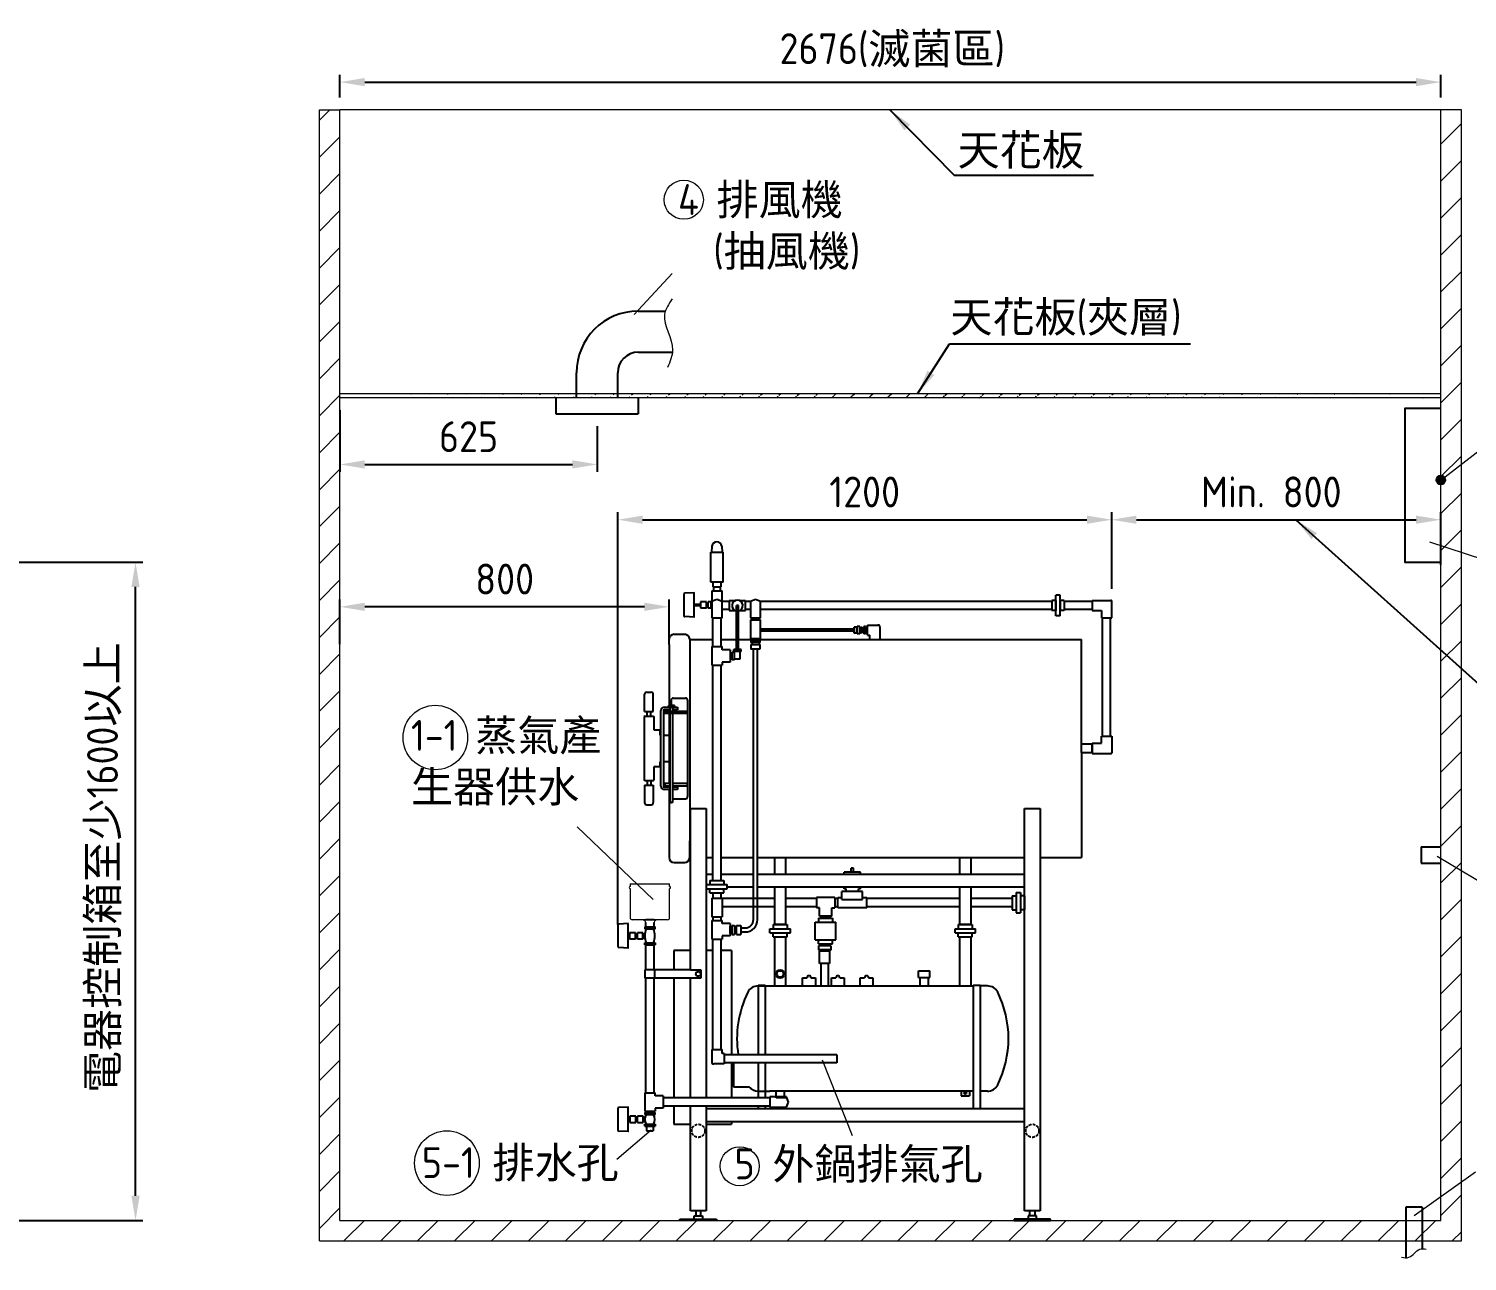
# Model space of a CAD drawing. Header units: millimetres. Extents: x 14206 to 25926, y 53 to 8293.
# Drawn here: x 20424 to 23921, y 2027 to 5023 of the extents above; entities that cross this region are included whole.
import ezdxf

# ---------------------------------------------------------------- set-up
doc = ezdxf.new("R2010")
doc.units = ezdxf.units.MM
doc.linetypes.add('DASHED2', pattern=[9.525, 6.35, -3.175])
doc.linetypes.add('HIDDEN', pattern=[9.525, 6.35, -3.175])
doc.layers.get('0').update_dxf_attribs({"lineweight": 25})
for name, color, linetype, lineweight in [('D', 3, 'Continuous', 13), ('H', 2, 'HIDDEN', 15), ('S', 4, 'Continuous', 15)]:
    doc.layers.add(name, color=color, linetype=linetype, lineweight=lineweight)
doc.styles.get("Standard").update_dxf_attribs({"font": 'KAIU.TTF'})
doc.styles.add('STU25', font='isocp2.shx')
doc.dimstyles.new('STU25', dxfattribs={"dimscale": 30, "dimtxt": 2.5, "dimasz": 2, "dimexe": 0.6, "dimexo": 1, "dimgap": 1, "dimtad": 1, "dimdsep": 46, "dimtxsty": 'STU25', "dimcen": 2, "dimazin": 2, "dimtfac": 1, "dimtmove": 0, "dimatfit": 3, "dimfxl": 0, "dimtolj": 1, "dimtzin": 0, "dimarcsym": 0})
doc.dimstyles.new('STU25$7', dxfattribs={"dimscale": 30, "dimtxt": 2.5, "dimasz": 2, "dimexe": 1.25, "dimexo": 0.625, "dimgap": 1, "dimtad": 0, "dimdec": 4, "dimdsep": 46, "dimtxsty": 'STU25', "dimcen": 2.5, "dimazin": 2, "dimtfac": 1, "dimtdec": 4, "dimtmove": 0, "dimatfit": 3, "dimfxl": 0, "dimtolj": 1, "dimtzin": 0, "dimarcsym": 0})

# ---------------------------------------------------------------- blocks, each defined once
blk = doc.blocks.new('*D1')
at = {"layer": 'D', "color": 0, "linetype": 'Continuous', "lineweight": -2}
for p, q in [((21856.5, 2845.7), (21856.5, 3847.8)), ((23056.5, 3661.7), (23056.5, 3847.8)), ((21916.5, 3829.8), (22996.5, 3829.8))]:
    blk.add_line(p, q, dxfattribs=at)
at = {"layer": 'D', "color": 0}
for points in [[(21916.5, 3839.8), (21916.5, 3819.8), (21856.5, 3829.8)], [(22996.5, 3819.8), (22996.5, 3839.8), (23056.5, 3829.8)]]:
    blk.add_solid(points, dxfattribs=at)
at = {"layer": 'Defpoints', "color": 0}
for p in [(23056.5, 3829.8), (23056.5, 3631.7), (21856.5, 2815.7)]:
    blk.add_point(p, dxfattribs=at)
at = {"layer": 'D', "color": 0, "insert": (22456.2, 3897.3), "char_height": 75, "attachment_point": 5, "style": 'STU25'}
blk.add_mtext('\\A1;{\\Fisocp2.shx;1200}', dxfattribs=at)
blk = doc.blocks.new('*D5')
at = {"layer": 'D', "color": 0, "linetype": 'Continuous', "lineweight": -2}
for p, q in [((21180.8, 4096.2), (21180.8, 3946.2)), ((21805.8, 4057.1), (21805.8, 3946.2)), ((21240.8, 3964.2), (21745.8, 3964.2))]:
    blk.add_line(p, q, dxfattribs=at)
at = {"layer": 'D', "color": 0}
for points in [[(21240.8, 3974.2), (21240.8, 3954.2), (21180.8, 3964.2)], [(21745.8, 3954.2), (21745.8, 3974.2), (21805.8, 3964.2)]]:
    blk.add_solid(points, dxfattribs=at)
at = {"layer": 'Defpoints', "color": 0}
for p in [(21180.8, 4126.2), (21805.8, 4087.1), (21805.8, 3964.2)]:
    blk.add_point(p, dxfattribs=at)
at = {"layer": 'D', "color": 0, "insert": (21493.3, 4031.7), "char_height": 75, "attachment_point": 5, "style": 'STU25'}
blk.add_mtext('\\A1;625', dxfattribs=at)
blk = doc.blocks.new('*D9')
at = {"layer": 'D', "color": 0, "lineweight": -2}
for p, q in [((20056.2, 3726.2), (20701.8, 3726.2)), ((20683.8, 2186.2), (20683.8, 3666.2)), ((20386, 2126.2), (20701.8, 2126.2))]:
    blk.add_line(p, q, dxfattribs=at)
at = {"layer": 'D', "color": 0}
for points in [[(20693.8, 3666.2), (20673.8, 3666.2), (20683.8, 3726.2)], [(20673.8, 2186.2), (20693.8, 2186.2), (20683.8, 2126.2)]]:
    blk.add_solid(points, dxfattribs=at)
at = {"layer": 'Defpoints', "color": 0}
for p in [(20026.2, 3726.2), (20683.8, 3726.2), (20356, 2126.2)]:
    blk.add_point(p, dxfattribs=at)
at = {"layer": 'D', "color": 0, "insert": (20607.8, 2983.8), "char_height": 75, "attachment_point": 5, "rotation": 90, "style": 'STU25'}
blk.add_mtext('\\A1;{\\f標楷體|b0|i0|c136|p65;電器控制箱至少}1600{\\f標楷體|b0|i0|c136|p65;以上}', dxfattribs=at)
blk = doc.blocks.new('*D13')
at = {"layer": 'D', "color": 0, "lineweight": -2}
for p, q in [((23056.5, 3661.7), (23056.5, 3847.8)), ((23856.5, 3719.7), (23856.5, 3847.8)), ((23116.5, 3829.8), (23796.5, 3829.8))]:
    blk.add_line(p, q, dxfattribs=at)
at = {"layer": 'D', "color": 0}
for points in [[(23116.5, 3839.8), (23116.5, 3819.8), (23056.5, 3829.8)], [(23796.5, 3819.8), (23796.5, 3839.8), (23856.5, 3829.8)]]:
    blk.add_solid(points, dxfattribs=at)
at = {"layer": 'Defpoints', "color": 0}
for p in [(23856.5, 3829.8), (23856.5, 3689.7), (23056.5, 3631.7)]:
    blk.add_point(p, dxfattribs=at)
at = {"layer": 'D', "color": 0, "insert": (23444.4, 3897.3), "char_height": 75, "attachment_point": 5, "style": 'STU25'}
blk.add_mtext('\\A1;{\\Fisocp2.shx;Min. 800}', dxfattribs=at)
blk = doc.blocks.new('*D14')
at = {"layer": 'D', "color": 0, "lineweight": -2}
for p, q in [((21180.8, 4856.2), (21180.8, 4911.7)), ((23856.5, 4856.2), (23856.5, 4911.7)), ((21240.8, 4893.7), (23796.5, 4893.7))]:
    blk.add_line(p, q, dxfattribs=at)
at = {"layer": 'D', "color": 0}
for points in [[(21240.8, 4903.7), (21240.8, 4883.7), (21180.8, 4893.7)], [(23796.5, 4883.7), (23796.5, 4903.7), (23856.5, 4893.7)]]:
    blk.add_solid(points, dxfattribs=at)
at = {"layer": 'Defpoints', "color": 0}
for p in [(23856.5, 4893.7), (21180.8, 4826.2), (23856.5, 4826.2)]:
    blk.add_point(p, dxfattribs=at)
at = {"layer": 'D', "color": 0, "insert": (22523.1, 4970.9), "char_height": 75, "attachment_point": 5, "style": 'STU25'}
blk.add_mtext('\\A1;2676({\\f標楷體|b0|i0|c136|p65;滅菌區})', dxfattribs=at)
blk = doc.blocks.new('*D16')
at = {"layer": 'D', "color": 0, "lineweight": -2}
for p, q in [((21180.8, 3527.3), (21180.8, 3636)), ((21920.8, 3618), (21240.8, 3618)), ((21980.8, 3527.3), (21980.8, 3636))]:
    blk.add_line(p, q, dxfattribs=at)
at = {"layer": 'D', "color": 0}
for points in [[(21240.8, 3628), (21240.8, 3608), (21180.8, 3618)], [(21920.8, 3608), (21920.8, 3628), (21980.8, 3618)]]:
    blk.add_solid(points, dxfattribs=at)
at = {"layer": 'Defpoints', "color": 0}
for p in [(21180.8, 3618), (21180.8, 3497.3), (21980.8, 3497.3)]:
    blk.add_point(p, dxfattribs=at)
at = {"layer": 'D', "color": 0, "insert": (21581.1, 3685.5), "char_height": 75, "attachment_point": 5, "style": 'STU25'}
blk.add_mtext('\\A1;800', dxfattribs=at)

msp = doc.modelspace()

# ---------------------------------------------------------------- hatches: boundary and pattern name
msp.add_hatch(color=256).paths.add_polyline_path([(23867.275, 3926.199, 1), (23845.753, 3926.199, 1)])
at = {"layer": 'H', "linetype": 'HIDDEN', "ltscale": 5}
h = msp.add_hatch(dxfattribs=at)
h.set_pattern_fill('ANSI31', color=256, scale=20, style=0)
h.set_pattern_definition([(45, (255475.06, 22182.165), (-44.90128, 44.90128), [])])
h.paths.add_polyline_path([(21130.764, 2076.199), (21130.764, 4826.199), (21180.764, 4826.199), (21180.764, 2126.199), (23856.514, 2126.199), (23856.514, 4826.199), (23906.514, 4826.199), (23906.514, 2076.199)])
at = {"layer": 'H'}
h = msp.add_hatch(dxfattribs=at)
h.set_pattern_fill('ANSI31', color=256, scale=10, style=0)
h.set_pattern_definition([(45, (255194.244, 21642.49), (-22.4506403, 22.4506403), [])])
edge = h.paths.add_edge_path()
edge.add_line((23856.514, 4136.199), (21181.514, 4136.199))
edge.add_line((23856.514, 4126.199), (21181.514, 4126.199))

# ---------------------------------------------------------------- linework, layer by layer
at = {"linetype": 'Continuous'}
for p, q in [((21905.764, 4336.948), (21971.684, 4336.948)), ((21905.764, 4236.948), (21989.059, 4236.948)), ((21755.764, 4126.199), (21755.764, 4186.948)), ((21855.764, 4126.199), (21855.764, 4186.948)), ((21705.764, 4126.199), (21705.764, 4087.056)), ((21905.764, 4126.199), (21905.764, 4087.056)), ((21705.764, 4087.056), (21905.764, 4087.056)), ((22084.999, 3765.082), (22084.106, 3751.199)), ((22108.71, 3765.082), (22109.603, 3751.199)), ((22086.855, 3678.117), (22086.855, 3666.759)), ((22106.855, 3678.117), (22106.855, 3666.759)), ((22084.355, 3656.759), (22084.355, 3591.199)), ((22086.855, 3666.759), (22106.855, 3666.759)), ((22088.855, 3666.759), (22088.855, 3656.759)), ((22104.855, 3666.759), (22104.855, 3656.759)), ((22104.855, 3666.759), (22104.855, 3656.759)), ((22109.355, 3591.199), (22109.355, 3656.759)), ((22920.962, 3596.199), (22920.962, 3646.199)), ((22930.962, 3646.199), (22920.962, 3646.199)), ((22930.962, 3596.199), (22930.962, 3646.199)), ((22041.9, 3624.209), (22057.197, 3624.209)), ((22041.9, 3621.209), (22057.197, 3621.209)), ((22071.616, 3630.209), (22057.197, 3630.209)), ((22057.197, 3630.209), (22057.197, 3615.209)), ((22057.197, 3615.209), (22071.616, 3615.209)), ((22071.616, 3615.209), (22071.616, 3630.209)), ((22071.616, 3628.209), (22075.963, 3628.209)), ((22071.616, 3617.209), (22075.963, 3617.209)), ((22082.678, 3630.209), (22075.963, 3630.209)), ((22075.963, 3615.209), (22075.963, 3630.209)), ((22075.963, 3615.209), (22082.678, 3615.209)), ((22082.678, 3615.209), (22082.678, 3630.209)), ((22082.678, 3628.209), (22084.355, 3628.209)), ((22082.678, 3617.209), (22084.355, 3617.209)), ((22096.855, 3636.199), (22084.355, 3631.199)), ((22084.355, 3631.199), (22084.355, 3591.199)), ((22109.355, 3631.199), (22096.855, 3636.199)), ((22109.355, 3591.199), (22109.355, 3631.199)), ((22126.855, 3631.199), (22109.355, 3631.199)), ((22121.855, 3631.199), (22109.355, 3631.199)), ((22126.855, 3611.199), (22109.355, 3611.199)), ((22126.855, 3633.699), (22126.855, 3608.699)), ((22126.855, 3633.699), (22142.636, 3633.699)), ((22126.855, 3608.699), (22142.636, 3608.699)), ((22144.355, 3514.441), (22144.355, 3621.199)), ((22149.355, 3621.199), (22144.355, 3621.199)), ((22149.355, 3514.441), (22149.355, 3621.199)), ((22151.073, 3633.699), (22166.855, 3633.699)), ((22151.073, 3608.699), (22166.855, 3608.699)), ((22166.855, 3608.699), (22166.855, 3633.699)), ((22178.264, 3631.199), (22166.855, 3631.199)), ((22178.264, 3611.199), (22166.855, 3611.199)), ((22190.764, 3636.199), (22178.264, 3631.199)), ((22178.264, 3631.199), (22178.264, 3606.199)), ((22178.264, 3631.199), (22178.264, 3591.199)), ((22203.264, 3631.199), (22190.764, 3636.199)), ((22910.962, 3631.199), (22203.264, 3631.199)), ((22203.264, 3591.199), (22203.264, 3631.199)), ((22910.962, 3611.199), (22203.264, 3611.199)), ((22910.962, 3633.699), (22910.962, 3608.699)), ((22920.962, 3633.699), (22910.962, 3633.699)), ((22920.962, 3608.699), (22910.962, 3608.699)), ((22920.962, 3633.699), (22920.962, 3608.699)), ((22930.962, 3633.699), (22930.962, 3608.699)), ((22940.962, 3633.699), (22930.962, 3633.699)), ((22940.962, 3608.699), (22930.962, 3608.699)), ((22940.962, 3633.699), (22940.962, 3608.699)), ((23008.817, 3631.199), (22940.962, 3631.199)), ((23008.817, 3611.199), (22940.962, 3611.199)), ((23008.817, 3633.699), (23008.817, 3608.699)), ((23008.817, 3633.699), (23054.514, 3633.699)), ((23008.817, 3608.699), (23031.514, 3608.699)), ((23031.514, 3608.699), (23031.514, 3591.585)), ((23056.514, 3591.585), (23056.514, 3631.699)), ((22084.355, 3591.199), (22109.355, 3591.199)), ((22178.264, 3591.199), (22203.264, 3591.199)), ((22178.264, 3586.199), (22203.264, 3586.199)), ((22178.264, 3586.199), (22178.264, 3541.199)), ((22180.764, 3591.199), (22180.764, 3586.199)), ((22200.764, 3591.199), (22200.764, 3586.199)), ((22203.264, 3541.199), (22203.264, 3586.199)), ((22436.673, 3568.212), (22430.246, 3568.212)), ((22430.246, 3554.035), (22430.246, 3568.212)), ((22436.673, 3554.035), (22436.673, 3568.212)), ((22437.896, 3552.449), (22437.896, 3569.949)), ((22444.323, 3569.949), (22437.896, 3569.949)), ((22444.323, 3552.449), (22444.323, 3569.949)), ((22445.547, 3554.791), (22445.547, 3567.759)), ((22449.405, 3567.759), (22445.547, 3567.759)), ((22449.405, 3554.791), (22449.405, 3567.759)), ((22458.264, 3569.949), (22454.405, 3569.949)), ((22454.405, 3552.449), (22454.405, 3569.949)), ((22458.264, 3552.449), (22458.264, 3569.949)), ((22463.264, 3548.699), (22463.264, 3573.699)), ((22930.962, 3596.199), (22920.962, 3596.199)), ((23031.514, 3591.585), (23056.514, 3591.585)), ((23034.014, 3303.314), (23034.014, 3591.602)), ((23054.014, 3303.314), (23054.014, 3591.602)), ((23054.014, 3591.585), (23056.514, 3591.585)), ((22030.764, 3538.699), (22086.855, 3538.699)), ((22106.855, 3538.699), (22182.379, 3538.699)), ((22178.264, 3541.199), (22203.264, 3541.199)), ((22179.7, 3536.199), (22201.672, 3536.199)), ((22179.7, 3536.199), (22179.7, 3531.199)), ((22182.379, 3541.199), (22182.379, 3536.199)), ((22182.379, 3536.199), (22199.598, 3536.199)), ((22199.598, 3541.199), (22199.598, 3536.199)), ((22199.598, 3538.699), (22983.513, 3538.699)), ((22201.672, 3536.199), (22201.672, 3531.199)), ((22430.246, 3563.624), (22203.264, 3563.624)), ((22430.246, 3558.624), (22203.264, 3558.624)), ((22436.673, 3554.035), (22430.246, 3554.035)), ((22437.896, 3566.199), (22436.673, 3566.199)), ((22437.896, 3556.199), (22436.673, 3556.199)), ((22444.323, 3552.449), (22437.896, 3552.449)), ((22445.547, 3566.199), (22444.323, 3566.199)), ((22445.547, 3556.199), (22444.323, 3556.199)), ((22449.405, 3554.791), (22445.547, 3554.791)), ((22454.405, 3566.199), (22449.405, 3566.199)), ((22454.405, 3556.199), (22449.405, 3556.199)), ((22458.264, 3552.449), (22454.405, 3552.449)), ((22463.264, 3566.199), (22458.264, 3566.199)), ((22463.264, 3556.199), (22458.264, 3556.199)), ((22983.513, 3263.699), (22983.513, 3538.699)), ((22084.355, 3521.199), (22109.355, 3521.199)), ((22084.355, 3521.199), (22084.355, 3476.199)), ((22109.355, 3513.699), (22109.355, 3521.199)), ((22129.355, 3513.699), (22109.355, 3513.699)), ((22129.355, 3513.699), (22129.355, 3483.699)), ((22129.355, 3505.699), (22134.355, 3505.699)), ((22129.355, 3505.699), (22129.355, 3491.699)), ((22134.355, 3507.699), (22139.355, 3507.699)), ((22134.355, 3489.699), (22134.355, 3507.699)), ((22155.855, 3514.441), (22137.855, 3514.441)), ((22137.855, 3509.441), (22137.855, 3514.441)), ((22155.855, 3509.441), (22137.855, 3509.441)), ((22139.355, 3489.699), (22139.355, 3507.699)), ((22139.355, 3505.699), (22139.855, 3505.699)), ((22139.855, 3505.699), (22139.855, 3509.441)), ((22153.855, 3493.699), (22153.855, 3509.441)), ((22155.855, 3509.441), (22155.855, 3514.441)), ((22201.672, 3531.199), (22179.7, 3531.199)), ((22179.7, 3526.199), (22201.672, 3526.199)), ((22179.7, 3526.199), (22179.7, 3515.321)), ((22201.672, 3515.321), (22179.7, 3515.321)), ((22182.379, 3531.199), (22182.379, 3526.199)), ((22182.379, 3526.199), (22199.598, 3526.199)), ((22185.648, 2857.407), (22185.648, 3515.321)), ((22195.648, 2857.407), (22195.648, 3515.321)), ((22199.598, 3531.199), (22199.598, 3526.199)), ((22201.672, 3526.199), (22201.672, 3515.321)), ((22084.355, 3476.199), (22109.355, 3476.199)), ((22129.355, 3483.699), (22109.355, 3483.699)), ((22109.355, 3483.699), (22109.355, 3476.199)), ((22129.355, 3491.699), (22134.355, 3491.699)), ((22134.355, 3489.699), (22139.355, 3489.699)), ((22139.355, 3491.699), (22151.855, 3491.699)), ((21921.301, 3363.215), (21921.301, 3405.421)), ((21926.301, 3410.421), (21937.301, 3410.421)), ((21942.301, 3363.215), (21942.301, 3405.421)), ((21921.301, 3363.215), (21942.301, 3363.215)), ((21927.051, 3352.449), (21927.051, 3363.215)), ((21936.551, 3352.449), (21936.551, 3363.215)), ((21960.764, 3181.699), (21960.764, 3365.699)), ((21966.764, 3365.699), (21966.764, 3181.699)), ((21966.764, 3365.199), (21966.764, 3365.199)), ((21968.764, 3373.699), (22000.764, 3373.699)), ((21983.338, 3367.699), (21968.764, 3367.699)), ((21979.797, 3377.735), (21979.255, 3377.193)), ((21979.255, 3374.242), (21979.255, 3377.193)), ((21979.255, 3374.242), (21979.797, 3373.699)), ((21993.731, 3377.735), (21979.797, 3377.735)), ((21993.731, 3373.699), (21979.797, 3373.699)), ((21983.338, 3146.489), (21983.338, 3373.699)), ((21990.191, 3146.489), (21990.191, 3373.699)), ((22000.764, 3367.699), (21990.191, 3367.699)), ((21993.731, 3377.735), (21994.273, 3377.193)), ((21994.273, 3374.242), (21993.731, 3373.699)), ((21994.273, 3374.242), (21994.273, 3377.193)), ((22000.764, 3373.699), (22000.764, 3367.699)), ((21921.801, 3352.449), (21920.301, 3350.949)), ((21920.301, 3350.949), (21920.301, 3196.449)), ((21921.801, 3352.449), (21941.801, 3352.449)), ((21941.801, 3352.449), (21943.301, 3350.949)), ((21943.301, 3350.949), (21943.301, 3318.699)), ((21943.301, 3318.699), (21956.801, 3318.699)), ((21958.301, 3317.199), (21956.801, 3318.699)), ((21958.301, 3317.199), (21958.301, 3306.199)), ((21958.301, 3306.199), (21960.764, 3306.199)), ((21966.764, 3306.199), (21980.764, 3306.199)), ((23031.514, 3286.199), (23031.514, 3303.314)), ((23031.514, 3303.314), (23056.514, 3303.314)), ((23054.014, 3303.314), (23056.514, 3303.314)), ((23056.514, 3303.314), (23056.514, 3263.199)), ((22983.513, 3263.699), (22983.513, 3008.699)), ((23008.817, 3286.199), (23031.514, 3286.199)), ((23008.817, 3286.199), (23008.817, 3261.199)), ((23008.817, 3261.199), (23054.514, 3261.199)), ((21956.801, 3228.699), (21943.301, 3228.699)), ((21943.301, 3228.699), (21943.301, 3196.449)), ((21956.801, 3228.699), (21958.301, 3230.199)), ((21958.301, 3241.199), (21958.301, 3230.199)), ((21960.764, 3241.199), (21958.301, 3241.199)), ((21980.764, 3241.199), (21966.764, 3241.199)), ((21921.801, 3194.949), (21920.301, 3196.449)), ((21921.301, 3184.184), (21921.301, 3141.977)), ((21921.301, 3184.184), (21942.301, 3184.184)), ((21941.801, 3194.949), (21921.801, 3194.949)), ((21927.051, 3194.949), (21927.051, 3184.184)), ((21936.551, 3194.949), (21936.551, 3184.184)), ((21941.801, 3194.949), (21943.301, 3196.449)), ((21942.301, 3184.184), (21942.301, 3141.977)), ((21966.764, 3181.199), (21966.764, 3181.199)), ((21983.338, 3179.699), (21968.764, 3179.699)), ((21983.338, 3173.699), (21968.764, 3173.699)), ((22000.764, 3179.699), (21990.191, 3179.699)), ((22000.764, 3173.699), (21990.191, 3173.699)), ((22000.764, 3179.699), (22000.764, 3173.699)), ((21926.301, 3136.977), (21937.301, 3136.977)), ((21983.88, 3142.462), (21983.338, 3146.489)), ((21983.88, 3142.462), (21986.764, 3142.462)), ((21989.649, 3142.462), (21986.764, 3142.462)), ((21989.649, 3142.462), (21990.191, 3146.489)), ((22032.711, 2735.409), (22032.711, 3128.071)), ((22032.711, 3128.071), (22070.711, 3128.071)), ((22070.711, 3128.071), (22070.711, 2424.077)), ((22844.711, 2149.199), (22844.711, 3128.071)), ((22844.711, 3128.071), (22882.711, 3128.071)), ((22882.711, 3128.071), (22882.711, 2149.199)), ((22070.711, 3008.699), (22086.855, 3008.699)), ((22106.855, 3008.699), (22185.648, 3008.699)), ((22195.648, 3008.699), (22844.711, 3008.699)), ((22882.711, 3008.699), (22983.513, 3008.699)), ((23809.17, 3034.392), (23809.17, 2994.392)), ((23809.17, 3034.392), (23856.514, 3034.392)), ((22445.982, 2972.709), (22405.982, 2972.709)), ((22405.982, 2968.071), (22405.982, 2972.709)), ((22428.982, 2982.709), (22422.982, 2982.709)), ((22422.982, 2972.709), (22422.982, 2982.709)), ((22428.982, 2972.709), (22428.982, 2982.709)), ((22445.982, 2968.071), (22445.982, 2972.709)), ((23809.17, 2994.392), (23856.514, 2994.392)), ((22070.711, 2968.071), (22086.855, 2968.071)), ((22071.855, 2932.709), (22071.855, 2942.709)), ((22079.855, 2952.709), (22079.855, 2942.709)), ((22106.855, 2968.071), (22185.648, 2968.071)), ((22113.855, 2952.709), (22113.855, 2942.709)), ((22121.855, 2932.709), (22121.855, 2942.709)), ((22195.648, 2968.071), (22844.711, 2968.071)), ((22071.855, 2936.071), (22070.711, 2936.071)), ((22079.855, 2922.709), (22079.855, 2932.709)), ((22084.355, 2922.709), (22109.355, 2922.709)), ((22084.355, 2909.365), (22109.355, 2909.365)), ((22084.355, 2909.365), (22084.355, 2864.365)), ((22086.855, 2922.709), (22086.855, 2909.365)), ((22106.855, 2922.709), (22106.855, 2909.365)), ((22109.355, 2909.365), (22109.355, 2864.365)), ((22237.764, 2908.699), (22109.355, 2908.699)), ((22113.855, 2922.709), (22113.855, 2932.709)), ((22185.648, 2936.071), (22121.855, 2936.071)), ((22844.711, 2936.071), (22195.648, 2936.071)), ((22338.905, 2908.699), (22263.764, 2908.699)), ((22383.405, 2911.199), (22338.905, 2911.199)), ((22338.905, 2911.199), (22338.905, 2886.199)), ((22383.405, 2911.199), (22383.405, 2886.199)), ((22390.982, 2908.699), (22383.405, 2908.699)), ((22390.982, 2911.199), (22400.982, 2911.199)), ((22390.982, 2886.199), (22390.982, 2911.199)), ((22450.982, 2926.199), (22400.982, 2926.199)), ((22400.982, 2916.199), (22400.982, 2926.199)), ((22400.982, 2906.199), (22400.982, 2916.199)), ((22400.982, 2906.199), (22450.982, 2906.199)), ((22405.982, 2932.709), (22405.982, 2936.071)), ((22410.982, 2932.709), (22405.982, 2932.709)), ((22410.982, 2926.199), (22410.982, 2932.709)), ((22445.982, 2932.709), (22440.982, 2932.709)), ((22440.982, 2926.199), (22440.982, 2932.709)), ((22445.982, 2932.709), (22445.982, 2936.071)), ((22450.982, 2916.199), (22450.982, 2926.199)), ((22450.982, 2906.199), (22450.982, 2916.199)), ((22450.982, 2911.199), (22460.982, 2911.199)), ((22460.982, 2886.199), (22460.982, 2911.199)), ((22687.764, 2908.699), (22460.982, 2908.699)), ((22814.711, 2908.699), (22713.764, 2908.699)), ((22814.711, 2915.699), (22824.711, 2915.699)), ((22824.711, 2923.699), (22834.711, 2923.699)), ((22844.711, 2915.699), (22834.711, 2915.699)), ((22237.764, 2888.699), (22109.355, 2888.699)), ((22338.905, 2888.699), (22263.764, 2888.699)), ((22346.405, 2886.199), (22338.905, 2886.199)), ((22346.405, 2866.199), (22346.405, 2886.199)), ((22375.905, 2886.199), (22383.405, 2886.199)), ((22375.905, 2866.199), (22375.905, 2886.199)), ((22390.982, 2888.699), (22383.405, 2888.699)), ((22460.982, 2886.199), (22390.982, 2886.199)), ((22687.764, 2888.699), (22460.982, 2888.699)), ((22814.711, 2888.699), (22713.764, 2888.699)), ((22814.711, 2881.699), (22824.711, 2881.699)), ((22824.711, 2873.699), (22834.711, 2873.699)), ((22844.711, 2881.699), (22834.711, 2881.699)), ((21921.484, 2839.764), (21921.484, 2834.764)), ((21921.484, 2839.764), (21946.484, 2839.764)), ((21921.484, 2834.764), (21946.484, 2834.764)), ((21923.834, 2841.168), (21923.834, 2850.767)), ((21923.834, 2839.764), (21944.134, 2839.764)), ((21944.134, 2841.168), (21944.134, 2850.767)), ((21946.484, 2834.764), (21946.484, 2839.764)), ((22084.355, 2864.365), (22109.355, 2864.365)), ((22084.355, 2855.209), (22084.355, 2810.209)), ((22084.355, 2855.209), (22109.355, 2855.209)), ((22086.855, 2864.365), (22086.855, 2855.209)), ((22106.855, 2864.365), (22106.855, 2855.209)), ((22109.355, 2847.709), (22109.355, 2855.209)), ((22129.355, 2847.709), (22109.355, 2847.709)), ((22129.355, 2847.709), (22129.355, 2817.709)), ((22129.355, 2824.1), (22129.355, 2841.318)), ((22129.355, 2841.318), (22134.355, 2841.318)), ((22129.355, 2839.709), (22129.355, 2825.709)), ((22134.355, 2821.421), (22134.355, 2843.393)), ((22134.355, 2843.393), (22139.355, 2843.393)), ((22134.355, 2824.1), (22134.355, 2841.318)), ((22139.355, 2843.393), (22139.355, 2821.421)), ((22139.355, 2841.318), (22144.355, 2841.318)), ((22144.355, 2821.421), (22144.355, 2843.393)), ((22144.355, 2843.393), (22155.233, 2843.393)), ((22144.355, 2824.1), (22144.355, 2841.318)), ((22155.233, 2843.393), (22155.233, 2821.421)), ((22155.233, 2837.407), (22165.648, 2837.407)), ((22225.764, 2825.369), (22225.764, 2835.369)), ((22233.764, 2845.369), (22233.764, 2835.369)), ((22267.764, 2845.369), (22267.764, 2835.369)), ((22275.764, 2825.369), (22275.764, 2835.369)), ((22336.155, 2808.424), (22336.155, 2851.199)), ((22344.155, 2861.199), (22344.155, 2851.199)), ((22375.905, 2866.199), (22346.405, 2866.199)), ((22378.155, 2861.199), (22378.155, 2851.199)), ((22386.155, 2808.424), (22386.155, 2851.199)), ((22675.764, 2825.369), (22675.764, 2835.369)), ((22683.764, 2845.369), (22683.764, 2835.369)), ((22717.764, 2845.369), (22717.764, 2835.369)), ((22725.764, 2825.369), (22725.764, 2835.369)), ((21881.514, 2819.595), (21884.773, 2819.595)), ((21881.514, 2816.595), (21884.773, 2816.595)), ((21884.773, 2825.595), (21884.773, 2810.595)), ((21899.191, 2825.595), (21884.773, 2825.595)), ((21884.773, 2810.595), (21899.191, 2810.595)), ((21899.191, 2810.595), (21899.191, 2825.595)), ((21899.191, 2823.595), (21903.539, 2823.595)), ((21899.191, 2812.595), (21903.539, 2812.595)), ((21903.539, 2810.595), (21903.539, 2825.595)), ((21916.771, 2825.595), (21903.539, 2825.595)), ((21903.539, 2810.595), (21916.771, 2810.595)), ((21916.771, 2810.595), (21916.771, 2825.595)), ((21916.771, 2823.595), (21921.577, 2823.595)), ((21916.771, 2812.595), (21921.577, 2812.595)), ((21921.484, 2796.427), (21921.484, 2801.427)), ((21921.484, 2801.427), (21946.484, 2801.427)), ((21921.577, 2812.595), (21921.577, 2823.595)), ((21946.484, 2801.427), (21946.484, 2796.427)), ((22084.355, 2810.209), (22109.355, 2810.209)), ((22129.355, 2817.709), (22109.355, 2817.709)), ((22109.355, 2817.709), (22109.355, 2810.209)), ((22129.355, 2824.1), (22134.355, 2824.1)), ((22134.355, 2821.421), (22139.355, 2821.421)), ((22139.355, 2824.1), (22144.355, 2824.1)), ((22144.355, 2821.421), (22155.233, 2821.421)), ((22155.233, 2827.407), (22165.648, 2827.407)), ((22233.764, 2815.369), (22233.764, 2825.369)), ((22267.764, 2815.369), (22267.764, 2825.369)), ((22344.155, 2798.424), (22344.155, 2808.424)), ((22378.155, 2798.424), (22378.155, 2808.424)), ((22683.764, 2815.369), (22683.764, 2825.369)), ((22717.764, 2815.369), (22717.764, 2825.369)), ((21921.484, 2796.427), (21946.484, 2796.427)), ((21992.37, 2782.571), (21992.37, 2735.409)), ((22032.711, 2782.571), (21992.37, 2782.571)), ((22086.855, 2782.571), (22070.711, 2782.571)), ((22132.37, 2782.571), (22106.855, 2782.571)), ((22132.37, 2782.571), (22132.37, 2530.151)), ((22374.164, 2793.424), (22343.647, 2793.424)), ((22343.647, 2793.424), (22343.647, 2784.452)), ((22343.647, 2784.452), (22374.164, 2784.452)), ((22345.389, 2784.452), (22345.389, 2781.26)), ((22345.389, 2784.452), (22345.389, 2784.388)), ((22345.389, 2781.26), (22372.422, 2781.26)), ((22372.422, 2784.452), (22345.643, 2784.452)), ((22346.319, 2750.878), (22346.319, 2781.26)), ((22368.905, 2793.424), (22348.905, 2793.424)), ((22370.971, 2781.26), (22370.971, 2750.878)), ((22372.422, 2784.452), (22372.422, 2781.26)), ((22374.164, 2793.424), (22374.164, 2784.452)), ((21923.984, 2735.409), (21921.984, 2735.409)), ((21921.984, 2735.409), (21921.984, 2715.409)), ((22032.711, 2735.409), (21923.984, 2735.409)), ((21945.452, 2735.409), (21945.452, 2715.409)), ((22032.711, 2735.409), (22057.671, 2735.409)), ((22057.671, 2735.409), (22057.671, 2715.409)), ((22370.971, 2750.878), (22346.319, 2750.878)), ((22367.384, 2750.878), (22349.906, 2750.878)), ((22349.906, 2750.878), (22349.906, 2696.369)), ((22367.384, 2750.878), (22367.384, 2696.369)), ((22057.671, 2715.409), (21921.984, 2715.409)), ((21992.37, 2715.409), (21992.37, 2424.077)), ((22032.711, 2424.077), (22032.711, 2715.409)), ((22225.764, 2696.369), (22720.064, 2696.369)), ((22586.632, 2716.953), (22614.896, 2716.953)), ((22084.355, 2541.635), (22109.355, 2541.635)), ((22084.355, 2541.635), (22084.355, 2511.635)), ((22109.355, 2531.635), (22109.355, 2541.635)), ((22114.355, 2531.635), (22114.355, 2506.635)), ((22388.736, 2529.135), (22114.355, 2529.135)), ((22388.736, 2509.135), (22114.355, 2509.135)), ((22132.37, 2510.151), (22132.37, 2425.093)), ((21921.484, 2436.577), (21946.484, 2436.577)), ((21921.484, 2436.577), (21921.484, 2391.577)), ((21946.484, 2429.077), (21946.484, 2436.577)), ((21966.484, 2429.077), (21946.484, 2429.077)), ((21966.484, 2429.077), (21966.484, 2399.077)), ((22225.865, 2424.077), (21966.484, 2424.077)), ((22720.064, 2440.369), (22225.764, 2440.369)), ((22265.865, 2426.577), (22225.865, 2426.577)), ((22225.865, 2426.577), (22225.865, 2401.577)), ((22265.865, 2424.257), (22240.865, 2424.257)), ((22270.865, 2414.077), (22265.865, 2426.577)), ((22265.865, 2401.577), (22270.865, 2414.077)), ((21885.507, 2379.364), (21885.507, 2364.364)), ((21899.925, 2379.364), (21885.507, 2379.364)), ((21899.925, 2364.364), (21899.925, 2379.364)), ((21917.506, 2379.364), (21904.273, 2379.364)), ((21904.273, 2364.364), (21904.273, 2379.364)), ((21917.506, 2364.364), (21917.506, 2379.364)), ((21921.484, 2391.577), (21946.484, 2391.577)), ((21921.484, 2388.577), (21946.484, 2388.577)), ((21921.484, 2388.577), (21921.484, 2383.577)), ((21921.484, 2383.577), (21946.484, 2383.577)), ((21923.984, 2391.577), (21923.984, 2388.577)), ((21943.984, 2391.577), (21943.984, 2388.577)), ((21966.484, 2399.077), (21946.484, 2399.077)), ((21946.484, 2399.077), (21946.484, 2391.577)), ((21946.484, 2383.577), (21946.484, 2388.577)), ((22225.865, 2404.077), (21966.484, 2404.077)), ((21992.37, 2404.077), (21992.37, 2360.071)), ((22032.711, 2149.199), (22032.711, 2404.077)), ((22070.711, 2404.077), (22070.711, 2149.199)), ((22070.711, 2398.071), (22844.711, 2398.071)), ((22225.865, 2401.577), (22265.865, 2401.577)), ((21881.514, 2373.364), (21885.507, 2373.364)), ((21881.514, 2370.364), (21885.507, 2370.364)), ((21885.507, 2364.364), (21899.925, 2364.364)), ((21899.925, 2377.364), (21904.273, 2377.364)), ((21899.925, 2366.364), (21904.273, 2366.364)), ((21904.273, 2364.364), (21917.506, 2364.364)), ((21917.506, 2377.364), (21922.311, 2377.364)), ((21917.506, 2366.364), (21922.311, 2366.364)), ((21921.484, 2355.15), (21921.484, 2360.15)), ((21921.484, 2360.15), (21946.484, 2360.15)), ((21921.484, 2355.15), (21946.484, 2355.15)), ((21925.984, 2355.15), (21925.984, 2344.01)), ((21925.984, 2344.01), (21941.984, 2344.01)), ((21941.984, 2355.15), (21941.984, 2344.01)), ((21946.484, 2360.15), (21946.484, 2355.15)), ((21992.37, 2360.071), (22032.711, 2360.071)), ((22844.711, 2366.071), (22070.711, 2366.071)), ((22070.711, 2360.071), (22132.37, 2360.071)), ((22132.37, 2366.071), (22132.37, 2360.071)), ((22070.711, 2149.199), (22032.711, 2149.199)), ((22041.319, 2137.199), (22062.103, 2137.199)), ((22041.319, 2129.199), (22041.319, 2137.199)), ((22045.711, 2149.199), (22045.711, 2137.199)), ((22057.711, 2137.199), (22057.711, 2149.199)), ((22062.103, 2137.199), (22062.103, 2129.199)), ((22882.711, 2149.199), (22844.711, 2149.199)), ((22874.103, 2137.199), (22853.319, 2137.199)), ((22853.319, 2137.199), (22853.319, 2129.199)), ((22857.711, 2137.199), (22857.711, 2149.199)), ((22869.711, 2149.199), (22869.711, 2137.199)), ((22874.103, 2129.199), (22874.103, 2137.199)), ((23811.514, 2158.574), (23771.514, 2158.574)), ((23771.514, 2158.574), (23771.514, 2035.317)), ((23811.514, 2158.574), (23811.514, 2057.151)), ((22007.211, 2129.199), (22096.211, 2129.199)), ((22007.211, 2126.199), (22007.211, 2129.199)), ((22096.211, 2126.199), (22007.211, 2126.199)), ((22096.211, 2129.199), (22096.211, 2126.199)), ((22908.211, 2129.199), (22819.211, 2129.199)), ((22819.211, 2129.199), (22819.211, 2126.199)), ((22819.211, 2126.199), (22908.211, 2126.199)), ((22908.211, 2126.199), (22908.211, 2129.199))]:
    msp.add_line(p, q, dxfattribs=at)
for p, q in [((22081.855, 3751.199), (22111.855, 3751.199)), ((22081.855, 3678.117), (22081.855, 3751.199)), ((22111.855, 3678.117), (22111.855, 3751.199)), ((22111.855, 3678.117), (22081.855, 3678.117)), ((22084.355, 3656.759), (22109.355, 3656.759)), ((22086.855, 3591.199), (22106.855, 3591.199)), ((22086.855, 3521.199), (22086.855, 3591.199)), ((22106.855, 3591.199), (22106.855, 3521.199)), ((22463.264, 3573.699), (22488.264, 3573.699)), ((22493.264, 3568.699), (22493.264, 3538.699)), ((21980.764, 3526.199), (21980.764, 3539.199)), ((21992.764, 3551.199), (22018.764, 3551.199)), ((22030.764, 3539.199), (22030.764, 3498.699)), ((22463.264, 3548.699), (22468.264, 3548.699)), ((22468.264, 3538.699), (22468.264, 3548.699)), ((22493.264, 3556.699), (22493.264, 3538.699)), ((21980.764, 3526.199), (21980.764, 3377.735)), ((22030.764, 3518.699), (22030.764, 3028.699)), ((22086.855, 2952.709), (22086.855, 3476.199)), ((22106.855, 3476.199), (22106.855, 2952.709)), ((21990.764, 3395.908), (22020.764, 3395.908)), ((21980.764, 3367.699), (21980.764, 3364.699)), ((21980.764, 3358.699), (21980.764, 3188.699)), ((21985.764, 3390.908), (21985.764, 3377.735)), ((22025.764, 3390.908), (22025.764, 3156.49)), ((23008.817, 3283.699), (22983.513, 3283.699)), ((22983.513, 3263.699), (23008.817, 3263.699)), ((23008.817, 3263.699), (23008.817, 3283.699)), ((21980.764, 3182.699), (21980.764, 3179.699)), ((21980.764, 3173.699), (21980.764, 3021.199)), ((21990.764, 3151.49), (22020.764, 3151.49)), ((22030.764, 3008.199), (22030.764, 3048.699)), ((21980.764, 3021.199), (21980.764, 3008.199)), ((22237.764, 2968.071), (22237.764, 3008.699)), ((22263.764, 3008.699), (22263.764, 2968.071)), ((22687.764, 2968.071), (22687.764, 3008.699)), ((22713.764, 3008.699), (22713.764, 2968.071)), ((21992.764, 2996.199), (22018.764, 2996.199)), ((22071.855, 2942.709), (22121.855, 2942.709)), ((22079.855, 2952.709), (22113.855, 2952.709)), ((22071.855, 2932.709), (22121.855, 2932.709)), ((22079.855, 2922.709), (22113.855, 2922.709)), ((22237.764, 2845.369), (22237.764, 2936.071)), ((22263.764, 2936.071), (22263.764, 2845.369)), ((22687.764, 2845.369), (22687.764, 2936.071)), ((22713.764, 2936.071), (22713.764, 2845.369)), ((22814.711, 2915.699), (22814.711, 2881.699)), ((22824.711, 2923.699), (22824.711, 2873.699)), ((22834.711, 2923.699), (22834.711, 2873.699)), ((22844.711, 2915.699), (22844.711, 2881.699)), ((21933.984, 2857.248), (21923.834, 2857.248)), ((21923.834, 2841.168), (21923.834, 2839.764)), ((21944.134, 2857.248), (21933.984, 2857.248)), ((21944.134, 2839.764), (21944.134, 2841.168)), ((22225.764, 2835.369), (22275.764, 2835.369)), ((22233.764, 2845.369), (22267.764, 2845.369)), ((22263.764, 2845.369), (22237.764, 2845.369)), ((22336.155, 2851.199), (22386.155, 2851.199)), ((22344.155, 2861.199), (22378.155, 2861.199)), ((22374.155, 2861.199), (22348.155, 2861.199)), ((22351.155, 2861.199), (22351.155, 2866.199)), ((22371.155, 2866.199), (22371.155, 2861.199)), ((22675.764, 2835.369), (22725.764, 2835.369)), ((22683.764, 2845.369), (22717.764, 2845.369)), ((22713.764, 2845.369), (22687.764, 2845.369)), ((22713.764, 2845.369), (22687.764, 2845.369)), ((21923.984, 2735.409), (21923.984, 2806.026)), ((21943.984, 2806.026), (21943.984, 2735.409)), ((22086.855, 2541.635), (22086.855, 2810.209)), ((22106.855, 2810.209), (22106.855, 2541.635)), ((22225.764, 2825.369), (22275.764, 2825.369)), ((22233.764, 2815.369), (22267.764, 2815.369)), ((22237.764, 2697.369), (22237.764, 2815.369)), ((22263.764, 2815.369), (22263.764, 2697.369)), ((22336.155, 2808.424), (22386.155, 2808.424)), ((22344.155, 2798.424), (22378.155, 2798.424)), ((22348.905, 2793.424), (22348.905, 2798.424)), ((22368.905, 2798.424), (22368.905, 2793.424)), ((22675.764, 2825.369), (22725.764, 2825.369)), ((22683.764, 2815.369), (22717.764, 2815.369)), ((22687.764, 2697.369), (22687.764, 2815.369)), ((22713.764, 2815.369), (22713.764, 2697.369)), ((22586.632, 2732.869), (22614.896, 2732.869)), ((22586.632, 2716.953), (22586.632, 2732.869)), ((22614.896, 2716.953), (22614.896, 2732.869)), ((21923.984, 2436.577), (21923.984, 2715.409)), ((21943.984, 2715.409), (21943.984, 2436.577)), ((22197.073, 2698.369), (22197.073, 2529.135)), ((22197.073, 2698.369), (22214.073, 2698.369)), ((22214.073, 2698.369), (22214.073, 2529.135)), ((22305.264, 2716.369), (22316.096, 2716.369)), ((22305.264, 2697.369), (22305.264, 2716.369)), ((22325.433, 2716.369), (22336.264, 2716.369)), ((22336.264, 2716.369), (22336.264, 2697.369)), ((22375.264, 2716.369), (22386.096, 2716.369)), ((22375.264, 2697.369), (22375.264, 2716.369)), ((22395.433, 2716.369), (22406.264, 2716.369)), ((22406.264, 2716.369), (22406.264, 2697.369)), ((22445.264, 2716.369), (22456.096, 2716.369)), ((22445.264, 2697.369), (22445.264, 2716.369)), ((22465.433, 2716.369), (22476.264, 2716.369)), ((22476.264, 2716.369), (22476.264, 2697.369)), ((22590.764, 2696.369), (22590.764, 2716.953)), ((22590.764, 2716.953), (22610.764, 2716.953)), ((22610.764, 2716.953), (22610.764, 2696.369)), ((22720.064, 2698.369), (22720.064, 2398.071)), ((22720.064, 2698.369), (22737.064, 2698.369)), ((22737.064, 2698.369), (22737.064, 2398.071)), ((22114.355, 2531.635), (22109.355, 2531.635)), ((22388.736, 2529.135), (22388.736, 2509.135)), ((22114.355, 2506.635), (22089.355, 2506.635)), ((22137.04, 2509.135), (22137.04, 2451.369)), ((22197.073, 2509.135), (22197.073, 2424.077)), ((22214.073, 2509.135), (22214.073, 2424.077)), ((22137.04, 2451.369), (22174.959, 2451.369)), ((22240.764, 2424.257), (22240.764, 2439.369)), ((22265.865, 2424.257), (22245.865, 2424.257)), ((22260.764, 2439.369), (22260.764, 2424.257)), ((22690.764, 2441.369), (22690.764, 2429.369)), ((22690.764, 2429.369), (22710.764, 2429.369)), ((22710.764, 2441.369), (22710.764, 2429.369)), ((22197.073, 2404.077), (22197.073, 2398.071)), ((22214.073, 2404.077), (22214.073, 2398.071))]:
    msp.add_line(p, q)
at = {"color": 7, "linetype": 'Continuous'}
for p, q in [((22016.9, 3649.227), (22016.9, 3596.191)), ((22041.373, 3652.407), (22018.795, 3651.224)), ((22041.9, 3593.51), (22041.9, 3651.908)), ((22041.373, 3593.011), (22018.795, 3594.194)), ((21856.514, 2844.613), (21856.514, 2791.578)), ((21880.988, 2847.794), (21858.41, 2846.61)), ((21881.514, 2788.897), (21881.514, 2847.294)), ((21880.988, 2788.397), (21858.41, 2789.581)), ((21856.514, 2398.381), (21856.514, 2345.346)), ((21880.988, 2401.562), (21858.41, 2400.379)), ((21881.514, 2342.665), (21881.514, 2401.063)), ((21880.988, 2342.165), (21858.41, 2343.349))]:
    msp.add_line(p, q, dxfattribs=at)
at = {"color": 7, "linetype": 'Continuous', "lineweight": 15}
for p, q in [((21885.984, 2944.248), (21981.984, 2944.248)), ((21885.984, 2944.248), (21885.984, 2938.032)), ((21981.984, 2938.032), (21981.984, 2944.248)), ((21885.984, 2932.464), (21885.984, 2862.248)), ((21981.984, 2862.248), (21981.984, 2932.464)), ((21976.984, 2857.248), (21890.984, 2857.248))]:
    msp.add_line(p, q, dxfattribs=at)
at = {"lineweight": -3}
for p, q in [((22197.208, 2696.369), (22225.764, 2696.369)), ((22754.321, 2696.369), (22737.064, 2696.369)), ((22197.208, 2440.369), (22225.764, 2440.369)), ((22754.321, 2440.369), (22737.064, 2440.369))]:
    msp.add_line(p, q, dxfattribs=at)
at = {"linetype": 'Continuous'}
msp.add_lwpolyline([(23856.514, 4100.069), (23768.928, 4100.069), (23768.928, 3726.199), (23856.514, 3726.199)], dxfattribs=at)
msp.add_lwpolyline([(22025.764, 3364.699), (22025.764, 3358.699), (21970.764, 3358.699), (21970.764, 3364.699)], close=True)
for points in [[(21983.338, 3188.699), (21970.764, 3188.699), (21970.764, 3182.699), (21983.338, 3182.699)], [(21990.191, 3182.699), (22025.764, 3182.699), (22025.764, 3188.699), (21990.191, 3188.699)]]:
    msp.add_lwpolyline(points)
for centre, radius in [((23856.514, 3926.199), 10.761), ((22250.764, 2725.369), 10), ((22250.764, 2725.369), 8), ((22700.764, 2435.369), 2.5)]:
    msp.add_circle(centre, radius)
msp.add_circle((22051.711, 2725.409), 5.623, dxfattribs=at)
at = {"linetype": 'DASHED2'}
for centre in [(22051.711, 2344.071), (22863.711, 2344.071)]:
    msp.add_circle(centre, 16, dxfattribs=at)
at = {"linetype": 'Continuous'}
for centre, radius, start, end in [((21905.764, 4186.948), 150, 90, 180), ((21905.764, 4186.948), 50, 90, 180), ((22096.855, 3764.32), 11.88, 3.680791, 176.319209), ((22146.855, 3621.199), 13.193, 280.923636, 259.076364), ((23054.514, 3631.699), 2, 0, 90), ((22151.855, 3493.699), 2, 270, 0), ((21926.301, 3405.421), 5, 90, 180), ((21937.301, 3405.421), 5, 0, 90), ((21968.764, 3365.699), 8, 90, 180), ((21968.764, 3365.699), 2, 90, 180), ((23054.514, 3263.199), 2, 270, 0), ((21968.764, 3181.699), 8, 180, 270), ((21968.764, 3181.699), 2, 180, 270), ((21926.301, 3141.977), 5, 180, 270), ((21937.301, 3141.977), 5, 270, 0), ((21964.508, 2818.095), 42.931, 157.153781, 202.846219), ((21903.459, 2818.095), 42.931, 337.153781, 22.846219), ((22165.648, 2857.407), 30, 270, 0), ((22165.648, 2857.407), 20, 270, 0), ((22320.764, 2716.369), 4.669, 0, 180), ((22390.764, 2716.369), 4.669, 0, 180), ((22460.764, 2716.369), 4.669, 0, 180), ((21943.631, 2371.864), 22.053, 147.917364, 212.082636), ((21924.337, 2371.864), 22.053, 327.917364, 32.082636)]:
    msp.add_arc(centre, radius, start, end, dxfattribs=at)
at = {"color": 7, "linetype": 'Continuous'}
for centre, radius, start, end in [((22018.9, 3649.227), 2, 93, 180), ((22041.4, 3651.908), 0.5, 0, 93), ((22018.9, 3596.191), 2, 180, 267), ((22041.4, 3593.51), 0.5, 267, 0), ((21858.514, 2844.613), 2, 93, 180), ((21881.014, 2847.294), 0.5, 0, 93), ((21858.514, 2791.578), 2, 180, 267), ((21881.014, 2788.897), 0.5, 267, 0), ((21858.514, 2398.381), 2, 93, 180), ((21881.014, 2401.063), 0.5, 0, 93), ((21858.514, 2345.346), 2, 180, 267), ((21881.014, 2342.665), 0.5, 267, 0)]:
    msp.add_arc(centre, radius, start, end, dxfattribs=at)
for centre, radius, start, end in [((22488.264, 3568.699), 5, 0, 90), ((21992.764, 3539.199), 12, 90, 180), ((22018.764, 3539.199), 12, 0, 90), ((21990.764, 3390.908), 5, 90, 180), ((22020.764, 3390.908), 5, 0, 90), ((22020.764, 3156.49), 5, 270, 0), ((21992.764, 3008.199), 12, 180, 270), ((22018.764, 3008.199), 12, 270, 0), ((22089.355, 2511.635), 5, 180, 270)]:
    msp.add_arc(centre, radius, start, end)
at = {"color": 7, "linetype": 'Continuous', "lineweight": 15}
for centre, radius, start, end in [((21885.984, 2935.248), 2.5, 96.15064, 263.84936), ((21885.684, 2938.032), 0.3, 276.15064, 0), ((21982.284, 2938.032), 0.3, 180, 263.84936), ((21981.984, 2935.248), 2.5, 276.15064, 83.84936), ((21885.684, 2932.464), 0.3, 0, 83.84936), ((21982.284, 2932.464), 0.3, 96.15064, 180), ((21890.984, 2862.248), 5, 180, 270), ((21914.474, 2847.248), 10, 20.605558, 90), ((21953.494, 2847.248), 10, 90, 159.394442), ((21976.984, 2862.248), 5, 270, 0)]:
    msp.add_arc(centre, radius, start, end, dxfattribs=at)
at = {"lineweight": -3}
for centre, radius, start, end in [((22197.208, 2668.369), 28, 90, 153.6122), ((22754.321, 2668.369), 28, 26.3878, 90), ((22398.764, 2568.369), 253, 153.6122, 188.921198), ((22552.764, 2568.369), 253, 333.6122, 26.3878), ((22197.208, 2468.369), 28, 217.383198, 270), ((22754.321, 2468.369), 28, 270, 333.6122)]:
    msp.add_arc(centre, radius, start, end, dxfattribs=at)
at = {"layer": 'D', "linetype": 'Continuous'}
msp.add_line((21895.46, 4328.996), (21988.529, 4428.559), dxfattribs=at)
at = {"layer": 'D'}
for p, q in [((23856.514, 3926.199), (23970.593, 4014.533)), ((23828.667, 3776.347), (23960.38, 3733.026)), ((21757.068, 3082.693), (21942.261, 2906.35)), ((23847.634, 3011.786), (24006.734, 2917.306)), ((22352.455, 2516.764), (22425.769, 2332.714)), ((21937.117, 2345.685), (21853.31, 2274.254)), ((23791.408, 2137.927), (23941.212, 2244.576))]:
    msp.add_line(p, q, dxfattribs=at)
for centre, radius in [((22016.51, 4607.703), 47.5), ((21412.456, 3300.244), 78.472), ((21440.64, 2265.6), 78.472), ((22152.305, 2257.934), 47.5)]:
    msp.add_circle(centre, radius, dxfattribs=at)
for points in [[(21987.999, 4366.525), (21969.737, 4328.62), (21989.404, 4242.282), (21976.761, 4200.166)], [(23760.851, 2036.457), (23779.179, 2036.457), (23805.585, 2056.327), (23820.807, 2056.327)]]:
    msp.add_spline(points, degree=3, dxfattribs=at)
at = {"layer": 'S', "linetype": 'Continuous'}
for p, q in [((21130.764, 2076.199), (21130.764, 4826.199)), ((21130.764, 4826.199), (21180.764, 4826.199)), ((21180.764, 2126.199), (21180.764, 4826.199)), ((23856.514, 4826.199), (21180.764, 4826.199)), ((23856.514, 2126.199), (23856.514, 4826.199)), ((23906.514, 4826.199), (23856.514, 4826.199)), ((23906.514, 2076.199), (23906.514, 4826.199)), ((23856.514, 4136.199), (21181.514, 4136.199)), ((23856.514, 4126.199), (21181.514, 4126.199)), ((21180.764, 2126.199), (23856.514, 2126.199)), ((21130.764, 2076.199), (23906.514, 2076.199))]:
    msp.add_line(p, q, dxfattribs=at)
at = {"layer": 'S'}
msp.add_line((22908.211, 2126.199), (23856.514, 2126.199), dxfattribs=at)

# ---------------------------------------------------------------- texts
at = {"layer": 'D', "color": 11, "char_height": 75, "attachment_point": 1}
for s, insert in [('{\\C3;天花板 }', (22681.897, 4766.2)), ('{\\C3;天花板\\Fisocp2.shx;(\\f標楷體|b0|i0|c136|p65;夾層\\Fisocp2.shx;)}', (22664.409, 4360.405))]:
    msp.add_mtext(s, dxfattribs=dict(at, insert=insert))
at = {"layer": 'D', "color": 11, "char_height": 75, "attachment_point": 1, "style": 'STU25'}
for s, insert in [('{\\C3;4 \\f標楷體|b0|i0|c136|p65;排風機\\P\\Fisocp2.shx;  (\\f標楷體|b0|i0|c136|p65;抽風機\\Fisocp2.shx;)}', (22002.498, 4645.654)), ('{\\C3;1-1 \\f標楷體|b0|i0|c136|p65;蒸氣產\\P生器供水}', (21353.255, 3343.027)), ('{\\C3;5-1 \\f標楷體|b0|i0|c136|p65;排水孔}', (21379.896, 2304.234)), ('{\\C3;5 \\f標楷體|b0|i0|c136|p65;外鍋排氣孔}', (22139.837, 2301.18))]:
    msp.add_mtext(s, dxfattribs=dict(at, insert=insert))

# ---------------------------------------------------------------- dimensions: what is measured, and where the dimension line sits
at = {"layer": 'D'}
dim = msp.add_linear_dim(base=(23856.514, 4893.656), p1=(21180.764, 4826.199), p2=(23856.514, 4826.199), text='<>({\\f標楷體|b0|i0|c136|p65;滅菌區})', dimstyle='STU25', override={"dimdec": 0}, dxfattribs=at)
dim.commit()
dim.dimension.update_dxf_attribs({"geometry": '*D14', "text_midpoint": (22523.143, 4893.656), "dimtype": 160})
at = {"layer": 'D', "linetype": 'Continuous'}
dim = msp.add_linear_dim(base=(21805.764, 3964.243), p1=(21180.764, 4126.199), p2=(21805.764, 4087.056), dimstyle='STU25', dxfattribs=at)
dim.commit()
dim.dimension.update_dxf_attribs({"geometry": '*D5', "text_midpoint": (21493.264, 4031.743)})
at = {"layer": 'D'}
dim = msp.add_linear_dim(base=(23856.514, 3829.841), p1=(23056.514, 3631.699), p2=(23856.514, 3689.665), text='{\\Fisocp2.shx;Min. <>}', dimstyle='STU25', dxfattribs=at)
dim.commit()
dim.dimension.update_dxf_attribs({"geometry": '*D13', "text_midpoint": (23444.45, 3829.841), "dimtype": 160})
at = {"layer": 'D', "linetype": 'Continuous'}
dim = msp.add_linear_dim(base=(23056.514, 3829.841), p1=(21856.514, 2815.742), p2=(23056.514, 3631.699), text='{\\Fisocp2.shx;<>}', dimstyle='STU25', dxfattribs=at)
dim.commit()
dim.dimension.update_dxf_attribs({"geometry": '*D1', "text_midpoint": (22456.236, 3829.841), "dimtype": 160})
at = {"layer": 'D'}
dim = msp.add_linear_dim(base=(20683.844, 3726.199), p1=(20356.043, 2126.199), p2=(20026.189, 3726.199), angle=90, text='{\\f標楷體|b0|i0|c136|p65;電器控制箱至少}<>{\\f標楷體|b0|i0|c136|p65;以上}', dimstyle='STU25', dxfattribs=at)
dim.commit()
dim.dimension.update_dxf_attribs({"geometry": '*D9', "text_midpoint": (20683.844, 2983.774), "dimtype": 160})
dim = msp.add_linear_dim(base=(21180.764, 3617.952), p1=(21980.764, 3497.328), p2=(21180.764, 3497.328), dimstyle='STU25', dxfattribs=at)
dim.commit()
dim.dimension.update_dxf_attribs({"geometry": '*D16', "text_midpoint": (21581.139, 3617.952), "dimtype": 160})

# ---------------------------------------------------------------- leaders
for points in [[(22517.498, 4826.199), (22673.963, 4667.188), (23012.657, 4667.188)], [(22584.65, 4136.199), (22662.327, 4257.057), (23248.433, 4257.057)], [(23504.112, 3829.841), (23980.355, 3401.937), (25041.846, 3401.937)], [(19993.28, 2126.199), (20392.289, 1899.696), (21606.386, 1899.696)]]:
    msp.add_leader(points, dimstyle='STU25$7', override={"dimgap": 1, "dimtad": 0}, dxfattribs=at)

doc.saveas('drawing.dxf')
